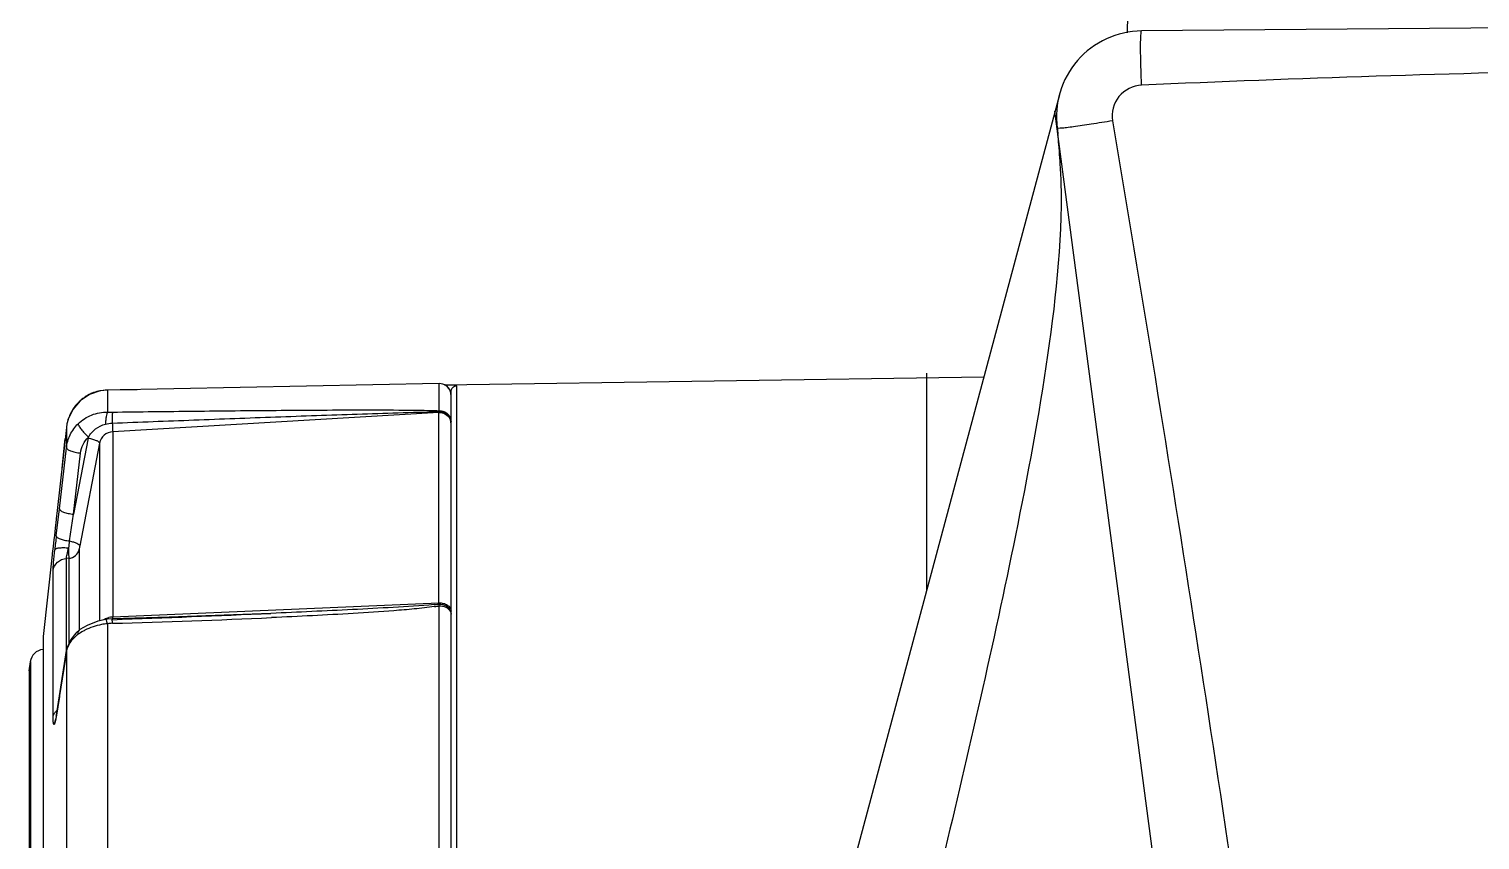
# Model space of a CAD drawing. Header units: millimetres. Extents: x -1319 to 3519, y -1539 to 2345.
# Drawn here: x -1297.3 to -1246.6, y -111.4 to -83.1 of the extents above; entities that cross this region are included whole.
import ezdxf

# ---------------------------------------------------------------- set-up
doc = ezdxf.new("R2010")
doc.units = ezdxf.units.MM
doc.header["$LTSCALE"] = 65.395
doc.layers.get('0').update_dxf_attribs({"linetype": 'CONTINUOUS'})

msp = doc.modelspace()

# ---------------------------------------------------------------- linework, layer by layer
at = {"linetype": 'Continuous'}
for p, q in [((-1258.927, -83.266), (-1258.806, -76.35)), ((-1192.942, -82.631), (-1258.435, -83.202)), ((-1261.306, -85.426), (-1280.783, -158.113)), ((-1251.894, -158.673), (-1261.461, -86.002)), ((-1265.942, -95.138), (-1265.942, -102.723)), ((-1282.95, -95.508), (-1294.535, -95.731)), ((-1282.95, -95.508), (-1294.535, -95.731)), ((-1294.07, -95.719), (-1293.495, -95.711)), ((-1294.07, -95.719), (-1294.07, -95.722)), ((-1282.95, -95.508), (-1282.95, -95.508)), ((-1282.95, -96.454), (-1282.95, -95.508)), ((-1282.768, -95.553), (-1263.946, -95.277)), ((-1282.345, -149.714), (-1282.343, -95.586)), ((-1295.492, -96.111), (-1295.748, -96.414)), ((-1295.166, -95.887), (-1295.492, -96.111)), ((-1295.176, -95.892), (-1295.334, -96.002)), ((-1295.07, -95.854), (-1295.176, -95.892)), ((-1294.792, -95.758), (-1295.166, -95.887)), ((-1294.535, -95.731), (-1294.792, -95.758)), ((-1294.535, -95.731), (-1294.535, -95.731)), ((-1294.535, -95.731), (-1294.535, -96.501)), ((-1282.542, -149.514), (-1282.542, -95.786)), ((-1295.748, -96.414), (-1295.913, -96.773)), ((-1282.966, -96.514), (-1294.352, -97.187)), ((-1282.966, -96.514), (-1282.966, -96.488)), ((-1282.966, -103.159), (-1282.966, -96.514)), ((-1295.967, -97.04), (-1296.3, -100.037)), ((-1295.948, -96.916), (-1295.967, -97.04)), ((-1295.967, -97.04), (-1295.967, -97.747)), ((-1295.913, -96.773), (-1295.948, -96.916)), ((-1294.352, -97.187), (-1294.352, -103.651)), ((-1296.213, -99.881), (-1295.967, -97.747)), ((-1296.032, -97.528), (-1296.124, -98.456)), ((-1296.022, -97.529), (-1296.032, -97.528)), ((-1295.206, -97.409), (-1295.716, -100.064)), ((-1294.813, -97.583), (-1295.501, -101.166)), ((-1294.813, -97.583), (-1294.813, -103.785)), ((-1295.716, -100.064), (-1295.47, -97.93)), ((-1296.308, -100.109), (-1296.337, -100.369)), ((-1296.321, -100.823), (-1296.213, -99.881)), ((-1296.3, -100.037), (-1296.308, -100.109)), ((-1295.863, -100.999), (-1295.716, -100.064)), ((-1296.372, -100.68), (-1296.387, -100.812)), ((-1296.345, -100.44), (-1296.372, -100.68)), ((-1296.337, -100.369), (-1296.345, -100.44)), ((-1296.442, -101.284), (-1296.45, -101.348)), ((-1296.43, -101.18), (-1296.442, -101.284)), ((-1296.416, -101.064), (-1296.43, -101.18)), ((-1296.404, -100.954), (-1296.416, -101.064)), ((-1296.387, -100.812), (-1296.404, -100.954)), ((-1295.519, -101.29), (-1295.519, -104.115)), ((-1296.466, -101.487), (-1296.782, -104.331)), ((-1296.461, -101.441), (-1296.466, -101.487)), ((-1296.45, -101.348), (-1296.461, -101.441)), ((-1295.887, -101.603), (-1295.966, -101.608)), ((-1295.966, -104.833), (-1295.966, -101.608)), ((-1295.887, -101.603), (-1295.887, -104.587)), ((-1296.431, -107.123), (-1296.431, -102.034)), ((-1294.352, -103.651), (-1282.966, -103.159)), ((-1282.95, -115.821), (-1282.95, -103.264)), ((-1294.59, -103.739), (-1294.59, -103.739)), ((-1292.384, -103.659), (-1294.366, -103.72)), ((-1294.366, -103.721), (-1294.366, -103.72)), ((-1294.361, -103.872), (-1294.366, -103.721)), ((-1296.782, -104.331), (-1296.782, -140.931)), ((-1295.493, -104.093), (-1295.635, -104.211)), ((-1295.493, -104.093), (-1295.493, -104.093)), ((-1294.535, -103.887), (-1294.535, -115.246)), ((-1296.318, -107.073), (-1295.964, -104.824)), ((-1295.967, -104.864), (-1295.964, -104.824)), ((-1295.933, -104.687), (-1295.964, -104.824)), ((-1297.264, -105.534), (-1297.226, -105.22)), ((-1297.226, -105.22), (-1297.264, -105.534)), ((-1297.226, -105.22), (-1297.226, -140.042)), ((-1295.967, -104.864), (-1296.207, -106.387)), ((-1295.967, -104.864), (-1295.967, -115.514)), ((-1297.264, -105.534), (-1297.272, -105.656)), ((-1297.272, -105.656), (-1297.272, -139.605)), ((-1297.264, -105.534), (-1297.264, -139.727)), ((-1296.213, -106.426), (-1296.315, -107.074)), ((-1296.213, -106.426), (-1296.21, -106.387)), ((-1296.207, -106.387), (-1296.213, -106.426)), ((-1296.373, -107.357), (-1296.349, -107.234)), ((-1296.345, -107.219), (-1296.349, -107.234)), ((-1296.341, -107.199), (-1296.345, -107.219)), ((-1296.329, -107.137), (-1296.341, -107.199)), ((-1296.318, -107.073), (-1296.329, -107.137)), ((-1296.321, -107.113), (-1296.318, -107.073)), ((-1296.315, -107.074), (-1296.321, -107.113))]:
    msp.add_line(p, q, dxfattribs=at)
for points in [[(-1294.535, -95.731), (-1294.803, -95.761), (-1294.842, -95.774)], [(-1294.59, -103.739), (-1294.866, -103.796), (-1295.244, -103.943), (-1295.493, -104.093)], [(-1294.366, -103.72), (-1294.53, -103.731), (-1294.59, -103.739)], [(-1288.826, -103.525), (-1290.462, -103.591), (-1292.384, -103.659)], [(-1295.635, -104.211), (-1295.818, -104.437), (-1295.933, -104.687)]]:
    msp.add_lwpolyline(points, dxfattribs=at)
for centre, radius, start, end in [((-1258.409, -86.202), 3, 90.5, 187.5), ((-1278.814, -88.712), 17.559, 5.0506, 6.2109), ((-1279.951, -88.795), 18.699, 2.1506, 4.9974), ((-1294.041, -97.719), 2, 90.84, 91.377), ((-1282.942, -95.908), 0.4, 22.3527, 91.093), ((-1282.942, -95.908), 0.4, 17.3517, 91.1236), ((-1294.501, -97.205), 1.476, 134.5373, 147.1175), ((-1294.509, -97.198), 1.466, 132.4453, 134.5222), ((-1294.502, -97.206), 1.476, 117.9304, 132.4149), ((-1294.506, -97.201), 1.47, 112.7149, 117.8988), ((-1294.506, -97.2), 1.469, 103.2504, 112.7127), ((-1294.505, -97.207), 1.476, 91.132, 103.2261), ((-1282.944, -95.908), 0.402, 0.0658, 17.2582), ((-1294.505, -97.202), 1.472, 147.1428, 162.3989), ((-1294.497, -97.204), 1.479, 162.4171, 168.78), ((-1282.919, -96.9), 0.378, 7.962, 24.104), ((-1282.91, -96.899), 0.368, 0.0292, 7.9539), ((-1294.052, -97.727), 1.99, 172.817, 174.2825), ((-1294.041, -97.719), 2, 172.1225, 174.2894), ((-1294.044, -97.728), 1.998, 171.6745, 172.8173), ((-1294.379, -97.568), 0.842, 167.0098, 169.1429), ((-1259.328, -105.066), 37.236, 173.4564, 174.1977), ((-1279.592, -103.013), 16.395, 172.9442, 173.7903), ((-1284.465, -87.803), 15.474, 274.9326, 275.3673), ((-1284.012, -96.96), 6.393, 278.0283, 279.5694), ((-1284.112, -91.584), 11.677, 275.3764, 275.6332), ((-1294.324, -104.341), 0.69, 94.2779, 103.2342), ((-1294.322, -104.356), 0.705, 92.4422, 94.3272), ((-1325.534, 752.512), 856.824, 272.084691, 272.455361), ((-1304.891, 270.501), 374.521, 271.61117, 272.4613), ((-1282.781, -103.561), 0.241, 26.7961, 30.4609), ((-1296.73, -105.281), 0.5, 96.1335, 173), ((-1295.235, -104.98), 0.742, 168.0876, 170.998), ((-1298.791, -106.751), 2.496, 349.1349, 349.2932)]:
    msp.add_arc(centre, radius, start, end, dxfattribs=at)
for points, knots in [([(-1258.435, -85.095), (-1258.446, -84.854), (-1258.462, -84.409), (-1258.472, -83.88), (-1258.468, -83.545), (-1258.466, -83.361), (-1258.451, -83.275), (-1258.448, -83.202), (-1258.435, -83.202)], [0, 0, 0, 0, 0.381873, 0.705592, 0.829642, 0.922056, 0.979152, 1, 1, 1, 1]), ([(-1192.942, -83.648), (-1198.398, -83.826), (-1209.314, -84.104), (-1231.148, -84.368), (-1247.528, -84.605), (-1258.435, -85.095)], [0, 0, 0, 0, 0.250005, 0.500009, 1, 1, 1, 1]), ([(-1258.435, -85.095), (-1258.729, -85.108), (-1259.334, -85.395), (-1259.504, -86.048), (-1259.455, -86.338)], [0, 0, 0, 0, 0.500452, 1, 1, 1, 1]), ([(-1259.455, -86.338), (-1259.7, -86.379), (-1260.152, -86.453), (-1260.69, -86.534), (-1261.031, -86.574), (-1261.219, -86.6), (-1261.306, -86.594), (-1261.381, -86.607), (-1261.383, -86.594)], [0, 0, 0, 0, 0.382831, 0.70669, 0.83064, 0.92289, 0.979749, 1, 1, 1, 1]), ([(-1259.455, -86.338), (-1257.424, -98.261), (-1253.751, -122.174), (-1250.559, -146.152), (-1248.965, -158.142)], [0, 0, 0, 0, 0.499996, 1, 1, 1, 1]), ([(-1261.264, -88.094), (-1261.182, -90.237), (-1261.634, -94.519), (-1262.414, -98.717), (-1262.838, -100.806)], [0, 0, 0, 0, 0.50158, 1, 1, 1, 1]), ([(-1282.343, -95.586), (-1282.343, -95.584), (-1282.351, -95.578), (-1282.38, -95.57), (-1282.456, -95.566), (-1282.585, -95.562), (-1282.692, -95.562), (-1282.754, -95.562)], [0, 0, 0, 0, 0.018649, 0.055394, 0.230891, 0.551461, 1, 1, 1, 1]), ([(-1282.542, -95.786), (-1282.542, -95.735), (-1282.499, -95.629), (-1282.393, -95.587), (-1282.342, -95.587)], [0, 0, 0, 0, 0.499674, 1, 1, 1, 1]), ([(-1282.563, -95.797), (-1282.558, -95.794), (-1282.555, -95.79), (-1282.542, -95.784), (-1282.542, -95.786)], [0, 0, 0, 0, 0.774311, 1, 1, 1, 1]), ([(-1295.557, -96.909), (-1295.425, -96.778), (-1295.101, -96.567), (-1294.722, -96.5), (-1294.535, -96.501)], [0, 0, 0, 0, 0.498809, 1, 1, 1, 1]), ([(-1294.535, -96.501), (-1294.546, -96.519), (-1294.563, -96.57), (-1294.582, -96.662), (-1294.596, -96.784), (-1294.602, -96.873), (-1294.604, -96.921)], [0, 0, 0, 0, 0.144591, 0.371868, 0.665457, 1, 1, 1, 1]), ([(-1294.361, -96.503), (-1294.365, -96.549), (-1294.365, -96.676), (-1294.366, -96.804), (-1294.365, -96.885)], [0, 0, 0, 0, 0.362341, 1, 1, 1, 1]), ([(-1294.365, -96.885), (-1293.415, -96.848), (-1291.515, -96.775), (-1288.664, -96.669), (-1286.289, -96.585), (-1284.39, -96.524), (-1283.44, -96.495), (-1282.966, -96.488)], [0, 0, 0, 0, 0.25012, 0.500213, 0.75025, 0.875215, 1, 1, 1, 1]), ([(-1294.361, -96.503), (-1293.408, -96.49), (-1291.503, -96.466), (-1289.122, -96.443), (-1287.218, -96.43), (-1285.791, -96.425), (-1284.604, -96.426), (-1283.657, -96.436), (-1283.185, -96.444), (-1282.95, -96.454)], [0, 0, 0, 0, 0.250479, 0.500867, 0.625997, 0.751046, 0.875915, 0.938178, 1, 1, 1, 1]), ([(-1282.966, -96.488), (-1282.965, -96.485), (-1282.96, -96.473), (-1282.954, -96.462), (-1282.95, -96.454)], [0, 0, 0, 0, 0.288068, 1, 1, 1, 1]), ([(-1282.966, -96.488), (-1282.862, -96.483), (-1282.695, -96.534), (-1282.566, -96.697), (-1282.542, -96.798), (-1282.542, -96.846)], [0, 0, 0, 0, 0.51365, 0.760914, 1, 1, 1, 1]), ([(-1282.966, -96.514), (-1282.886, -96.51), (-1282.721, -96.548), (-1282.607, -96.674), (-1282.575, -96.746)], [0, 0, 0, 0, 0.50497, 1, 1, 1, 1]), ([(-1282.95, -96.454), (-1282.897, -96.453), (-1282.791, -96.471), (-1282.655, -96.556), (-1282.564, -96.685), (-1282.542, -96.789), (-1282.542, -96.839)], [0, 0, 0, 0, 0.25425, 0.506076, 0.754329, 1, 1, 1, 1]), ([(-1295.967, -97.747), (-1295.949, -97.591), (-1295.859, -97.282), (-1295.67, -97.021), (-1295.557, -96.909)], [0, 0, 0, 0, 0.49789, 1, 1, 1, 1]), ([(-1295.557, -96.909), (-1295.558, -96.92), (-1295.551, -96.946), (-1295.519, -97.012), (-1295.448, -97.112), (-1295.336, -97.243), (-1295.248, -97.333), (-1295.2, -97.378)], [0, 0, 0, 0, 0.053283, 0.133103, 0.366103, 0.669946, 1, 1, 1, 1]), ([(-1295.2, -97.378), (-1295.139, -97.267), (-1294.966, -97.067), (-1294.729, -96.952), (-1294.604, -96.921)], [0, 0, 0, 0, 0.49725, 1, 1, 1, 1]), ([(-1294.352, -97.187), (-1294.46, -97.193), (-1294.676, -97.277), (-1294.793, -97.478), (-1294.813, -97.583)], [0, 0, 0, 0, 0.50479, 1, 1, 1, 1]), ([(-1294.365, -96.885), (-1294.364, -96.919), (-1294.358, -97.02), (-1294.352, -97.12), (-1294.352, -97.187)], [0, 0, 0, 0, 0.337165, 1, 1, 1, 1]), ([(-1295.967, -97.747), (-1295.968, -97.769), (-1295.914, -97.819), (-1295.81, -97.861), (-1295.653, -97.905), (-1295.534, -97.923), (-1295.47, -97.93)], [0, 0, 0, 0, 0.119843, 0.340047, 0.64696, 1, 1, 1, 1]), ([(-1295.47, -97.93), (-1295.459, -97.827), (-1295.399, -97.623), (-1295.274, -97.452), (-1295.2, -97.378)], [0, 0, 0, 0, 0.497764, 1, 1, 1, 1]), ([(-1295.206, -97.409), (-1295.156, -97.418), (-1295.062, -97.439), (-1294.938, -97.482), (-1294.855, -97.523), (-1294.813, -97.564), (-1294.813, -97.583)], [0, 0, 0, 0, 0.348988, 0.655005, 0.877402, 1, 1, 1, 1]), ([(-1296.213, -99.881), (-1296.213, -99.903), (-1296.16, -99.953), (-1296.055, -99.996), (-1295.898, -100.04), (-1295.78, -100.057), (-1295.716, -100.064)], [0, 0, 0, 0, 0.119815, 0.340008, 0.646935, 1, 1, 1, 1]), ([(-1296.373, -101.302), (-1296.369, -101.283), (-1296.311, -101.252), (-1296.211, -101.236), (-1296.061, -101.228), (-1295.951, -101.234), (-1295.891, -101.239)], [0, 0, 0, 0, 0.114343, 0.331439, 0.639002, 1, 1, 1, 1]), ([(-1296.321, -100.823), (-1296.321, -100.843), (-1296.274, -100.89), (-1296.177, -100.93), (-1296.033, -100.973), (-1295.923, -100.991), (-1295.863, -100.999)], [0, 0, 0, 0, 0.11928, 0.336817, 0.642406, 1, 1, 1, 1]), ([(-1295.966, -101.608), (-1295.966, -101.589), (-1295.959, -101.543), (-1295.936, -101.42), (-1295.91, -101.315), (-1295.891, -101.239)], [0, 0, 0, 0, 0.145457, 0.373846, 1, 1, 1, 1]), ([(-1295.891, -101.239), (-1295.89, -101.28), (-1295.889, -101.401), (-1295.888, -101.522), (-1295.887, -101.603)], [0, 0, 0, 0, 0.336589, 1, 1, 1, 1]), ([(-1295.887, -101.603), (-1295.801, -101.598), (-1295.629, -101.532), (-1295.535, -101.372), (-1295.519, -101.29)], [0, 0, 0, 0, 0.50622, 1, 1, 1, 1]), ([(-1295.863, -100.999), (-1295.816, -101.008), (-1295.728, -101.029), (-1295.614, -101.071), (-1295.538, -101.111), (-1295.501, -101.15), (-1295.501, -101.166)], [0, 0, 0, 0, 0.352699, 0.656902, 0.876778, 1, 1, 1, 1]), ([(-1295.501, -101.166), (-1295.506, -101.191), (-1295.512, -101.232), (-1295.519, -101.273), (-1295.519, -101.29)], [0, 0, 0, 0, 0.611764, 1, 1, 1, 1]), ([(-1262.838, -100.806), (-1263.607, -104.591), (-1265.355, -112.133), (-1267.208, -119.648), (-1268.145, -123.412)], [0, 0, 0, 0, 0.498936, 1, 1, 1, 1]), ([(-1296.431, -102.034), (-1296.431, -101.942), (-1296.41, -101.698), (-1296.388, -101.455), (-1296.373, -101.302)], [0, 0, 0, 0, 0.372267, 1, 1, 1, 1]), ([(-1296.431, -102.034), (-1296.418, -101.924), (-1296.305, -101.705), (-1296.079, -101.614), (-1295.966, -101.608)], [0, 0, 0, 0, 0.493441, 1, 1, 1, 1]), ([(-1283.135, -103.22), (-1283.608, -103.261), (-1284.557, -103.318), (-1286.454, -103.42), (-1287.877, -103.484), (-1288.826, -103.525)], [0, 0, 0, 0, 0.249997, 0.500011, 1, 1, 1, 1]), ([(-1283.12, -103.29), (-1283.354, -103.323), (-1283.826, -103.374), (-1284.772, -103.454), (-1285.958, -103.532), (-1287.382, -103.609), (-1288.333, -103.653), (-1288.808, -103.674)], [0, 0, 0, 0, 0.124633, 0.249545, 0.499603, 0.749777, 1, 1, 1, 1]), ([(-1282.966, -103.159), (-1282.913, -103.156), (-1282.807, -103.167), (-1282.668, -103.225), (-1282.568, -103.321), (-1282.542, -103.406), (-1282.542, -103.445)], [0, 0, 0, 0, 0.286048, 0.553714, 0.789846, 1, 1, 1, 1]), ([(-1282.966, -103.204), (-1282.966, -103.201), (-1282.966, -103.186), (-1282.966, -103.171), (-1282.966, -103.159)], [0, 0, 0, 0, 0.228514, 1, 1, 1, 1]), ([(-1282.966, -103.204), (-1282.878, -103.2), (-1282.704, -103.236), (-1282.581, -103.373), (-1282.556, -103.449)], [0, 0, 0, 0, 0.526088, 1, 1, 1, 1]), ([(-1282.95, -103.264), (-1282.951, -103.258), (-1282.956, -103.238), (-1282.961, -103.219), (-1282.966, -103.204)], [0, 0, 0, 0, 0.271009, 1, 1, 1, 1]), ([(-1282.95, -103.264), (-1282.873, -103.263), (-1282.728, -103.288), (-1282.607, -103.382), (-1282.573, -103.439)], [0, 0, 0, 0, 0.538021, 1, 1, 1, 1]), ([(-1294.677, -103.755), (-1294.664, -103.745), (-1294.603, -103.707), (-1294.535, -103.682), (-1294.482, -103.669)], [0, 0, 0, 0, 0.23837, 1, 1, 1, 1]), ([(-1294.535, -103.887), (-1294.539, -103.865), (-1294.548, -103.829), (-1294.563, -103.781), (-1294.574, -103.754), (-1294.585, -103.738), (-1294.59, -103.739)], [0, 0, 0, 0, 0.406101, 0.713942, 0.910432, 1, 1, 1, 1]), ([(-1294.353, -103.723), (-1294.353, -103.718), (-1294.352, -103.694), (-1294.352, -103.67), (-1294.352, -103.651)], [0, 0, 0, 0, 0.208785, 1, 1, 1, 1]), ([(-1295.557, -104.256), (-1295.595, -104.282), (-1295.729, -104.39), (-1295.841, -104.528), (-1295.896, -104.641)], [0, 0, 0, 0, 0.265727, 1, 1, 1, 1]), ([(-1295.557, -104.256), (-1295.558, -104.223), (-1295.551, -104.162), (-1295.515, -104.109), (-1295.493, -104.093)], [0, 0, 0, 0, 0.548993, 1, 1, 1, 1]), ([(-1295.321, -104.113), (-1295.342, -104.124), (-1295.424, -104.167), (-1295.502, -104.216), (-1295.557, -104.256)], [0, 0, 0, 0, 0.25746, 1, 1, 1, 1]), ([(-1294.535, -103.887), (-1294.604, -103.893), (-1294.875, -103.933), (-1295.139, -104.021), (-1295.321, -104.113)], [0, 0, 0, 0, 0.255096, 1, 1, 1, 1]), ([(-1296.431, -107.123), (-1296.426, -107.091), (-1296.411, -107.049), (-1296.389, -107.012), (-1296.382, -107.003)], [0, 0, 0, 0, 0.740778, 1, 1, 1, 1]), ([(-1296.427, -107.278), (-1296.428, -107.267), (-1296.43, -107.215), (-1296.431, -107.164), (-1296.431, -107.123)], [0, 0, 0, 0, 0.215966, 1, 1, 1, 1]), ([(-1296.373, -107.357), (-1296.376, -107.365), (-1296.381, -107.379), (-1296.388, -107.394), (-1296.399, -107.402), (-1296.41, -107.393), (-1296.414, -107.377), (-1296.42, -107.352), (-1296.424, -107.318), (-1296.426, -107.292), (-1296.427, -107.278)], [0, 0, 0, 0, 0.141611, 0.234874, 0.287095, 0.337638, 0.428465, 0.568676, 0.75943, 1, 1, 1, 1]), ([(-1296.382, -107.003), (-1296.377, -106.994), (-1296.352, -106.961), (-1296.321, -106.932), (-1296.295, -106.913)], [0, 0, 0, 0, 0.241338, 1, 1, 1, 1]), ([(-1296.356, -107.298), (-1296.358, -107.304), (-1296.363, -107.324), (-1296.368, -107.344), (-1296.373, -107.357)], [0, 0, 0, 0, 0.286791, 1, 1, 1, 1]), ([(-1296.34, -107.221), (-1296.341, -107.228), (-1296.346, -107.254), (-1296.352, -107.28), (-1296.356, -107.298)], [0, 0, 0, 0, 0.273426, 1, 1, 1, 1]), ([(-1296.321, -107.113), (-1296.322, -107.122), (-1296.328, -107.156), (-1296.334, -107.19), (-1296.338, -107.214)], [0, 0, 0, 0, 0.266887, 1, 1, 1, 1])]:
    msp.add_open_spline(points, degree=3, knots=knots, dxfattribs=at)
for points in [[(-1261.383, -86.594), (-1261.373, -86.667), (-1261.365, -86.74), (-1261.357, -86.813)], [(-1282.542, -95.908), (-1282.542, -95.856), (-1282.552, -95.804), (-1282.572, -95.756)], [(-1294.535, -96.501), (-1294.477, -96.503), (-1294.419, -96.503), (-1294.361, -96.503)], [(-1294.604, -96.921), (-1294.526, -96.901), (-1294.446, -96.889), (-1294.365, -96.885)], [(-1282.566, -103.452), (-1282.551, -103.482), (-1282.542, -103.516), (-1282.542, -103.549)], [(-1282.556, -103.449), (-1282.547, -103.477), (-1282.542, -103.507), (-1282.542, -103.537)], [(-1294.361, -103.872), (-1294.419, -103.873), (-1294.477, -103.879), (-1294.535, -103.887)], [(-1295.896, -104.641), (-1295.925, -104.7), (-1295.947, -104.763), (-1295.961, -104.827)]]:
    msp.add_open_spline(points, degree=3, dxfattribs=at)

doc.saveas('drawing.dxf')
